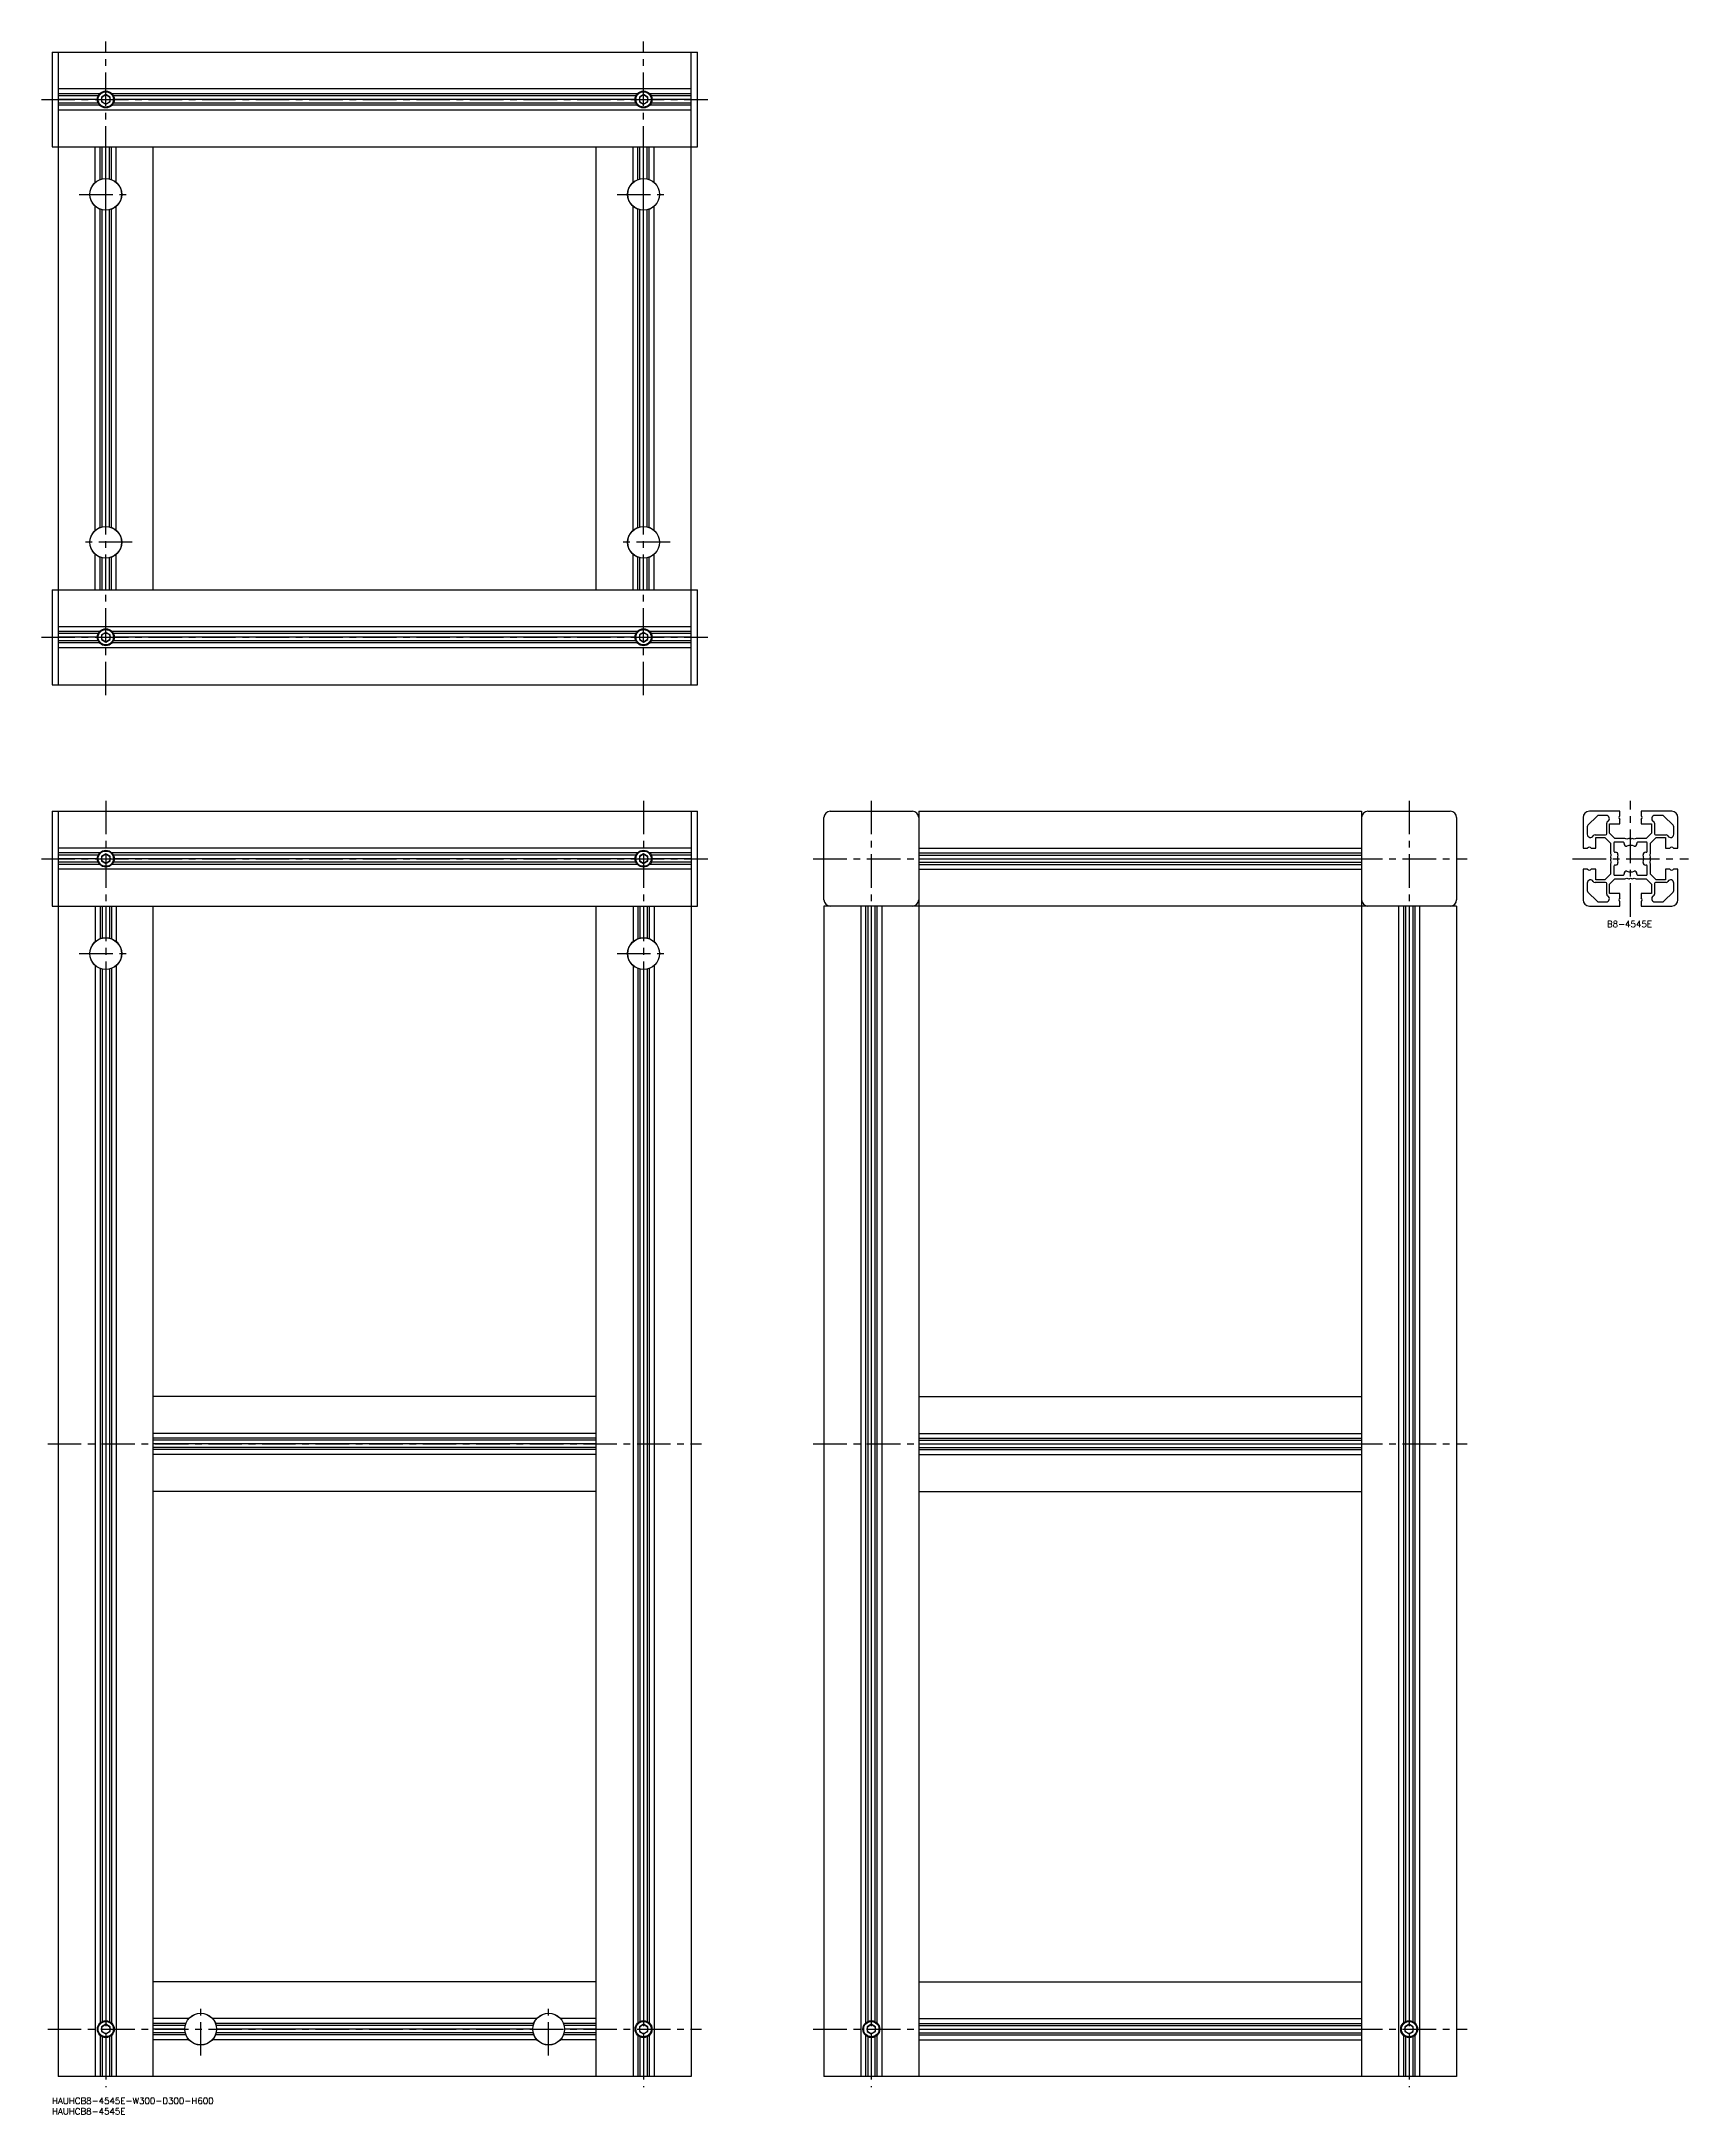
# Model space of a CAD drawing. Extents: x -5 to 776, y -8 to 975.
import ezdxf

# ---------------------------------------------------------------- set-up
doc = ezdxf.new("R2010")
doc.units = 0
doc.header["$LTSCALE"] = 0.5
doc.linetypes.add('CENTER', pattern=[50.8, 31.75, -6.35, 6.35, -6.35])
for name, color, linetype in [('MSM_CENTER', 1, 'CENTER'), ('MSM_CONTINUOUS', 7, 'CONTINUOUS'), ('MSM_NARROW', 5, 'CONTINUOUS'), ('MSM_PART_NUMBER', 7, 'CONTINUOUS')]:
    doc.layers.add(name, color=color, linetype=linetype)
doc.styles.get("Standard").update_dxf_attribs({"font": 'txt.shx', "height": 3, "bigfont": 'bigfont.shx'})

# ---------------------------------------------------------------- blocks, each defined once
blk = doc.blocks.new('*U8')
at = {"layer": 'MSM_PART_NUMBER'}
blk.add_text('HAUHCB8-4545E-W300-D300-H600', height=3, dxfattribs=at).set_placement((0, -3))
blk = doc.blocks.new('*U9')
at = {"layer": 'MSM_PART_NUMBER'}
blk.add_text('HAUHCB8-4545E', height=3, dxfattribs=at).set_placement((0, -8))
blk = doc.blocks.new('*U10')
at = {"layer": 'MSM_PART_NUMBER'}
blk.add_text('B8-4545E', height=3, dxfattribs=at).set_placement((737.32, 554.97))

msp = doc.modelspace()

# ---------------------------------------------------------------- linework, layer by layer
at = {"layer": 'MSM_CENTER'}
for p, q in [((25.5, 665), (25.5, 975)), ((280.5, 665), (280.5, 975)), ((-5, 947.5), (311, 947.5)), ((12.95, 902.5), (38.05, 902.5)), ((267.95, 902.5), (293.05, 902.5)), ((38.05, 737.5), (12.95, 737.5)), ((293.05, 737.5), (267.95, 737.5)), ((-5, 692.5), (311, 692.5)), ((25.5, 615), (25.5, 5)), ((280.5, 615), (280.5, 5)), ((388.5, 615), (388.5, 5)), ((643.5, 615), (643.5, 5)), ((748.5, 560), (748.5, 615)), ((-5, 587.5), (311, 587.5)), ((361, 587.5), (671, 587.5)), ((721, 587.5), (776, 587.5)), ((12.95, 542.5), (38.05, 542.5)), ((267.95, 542.5), (293.05, 542.5)), ((-2, 310), (308, 310)), ((361, 310), (671, 310)), ((70.5, 19.95), (70.5, 45.05)), ((235.5, 19.95), (235.5, 45.05)), ((-2, 32.5), (308, 32.5)), ((361, 32.5), (671, 32.5))]:
    msp.add_line(p, q, dxfattribs=at)
at = {"layer": 'MSM_CONTINUOUS'}
for p, q in [((0, 970), (306, 970)), ((0, 970), (0, 925)), ((3, 970), (3, 670)), ((303, 670), (303, 970)), ((306, 925), (306, 970)), ((303, 952.5), (3, 952.5)), ((22.54, 950.19), (3, 950.19)), ((21.88, 949.2), (3, 949.2)), ((21.5, 947.5), (3, 947.5)), ((21.88, 945.8), (3, 945.8)), ((22.54, 944.81), (3, 944.81)), ((25.5, 949.81), (23.5, 948.65)), ((23.5, 948.65), (23.5, 946.35)), ((23.5, 946.35), (25.5, 945.19)), ((27.5, 948.65), (25.5, 949.81)), ((25.5, 945.19), (27.5, 946.35)), ((27.5, 946.35), (27.5, 948.65)), ((277.54, 950.19), (28.46, 950.19)), ((277.54, 944.81), (28.46, 944.81)), ((276.88, 949.2), (29.12, 949.2)), ((276.88, 945.8), (29.12, 945.8)), ((276.5, 947.5), (29.5, 947.5)), ((280.5, 949.81), (278.5, 948.65)), ((278.5, 948.65), (278.5, 946.35)), ((278.5, 946.35), (280.5, 945.19)), ((282.5, 948.65), (280.5, 949.81)), ((280.5, 945.19), (282.5, 946.35)), ((282.5, 946.35), (282.5, 948.65)), ((303, 950.19), (283.46, 950.19)), ((303, 944.81), (283.46, 944.81)), ((303, 949.2), (284.12, 949.2)), ((303, 945.8), (284.12, 945.8)), ((303, 947.5), (284.5, 947.5)), ((303, 942.5), (3, 942.5)), ((0, 925), (306, 925)), ((20.5, 908.16), (20.5, 925)), ((22.81, 909.55), (22.81, 925)), ((23.8, 909.86), (23.8, 925)), ((25.5, 910.05), (25.5, 925)), ((27.2, 909.86), (27.2, 925)), ((28.19, 909.55), (28.19, 925)), ((30.5, 908.16), (30.5, 925)), ((48, 715), (48, 925)), ((258, 715), (258, 925)), ((275.5, 908.16), (275.5, 925)), ((277.81, 909.55), (277.81, 925)), ((278.8, 909.86), (278.8, 925)), ((280.5, 910.05), (280.5, 925)), ((282.2, 909.86), (282.2, 925)), ((283.19, 909.55), (283.19, 925)), ((285.5, 908.16), (285.5, 925)), ((22.5, 909.43), (22.5, 909.37)), ((28.5, 909.37), (28.5, 909.43)), ((277.5, 909.43), (277.5, 909.37)), ((283.5, 909.37), (283.5, 909.43)), ((20.5, 743.16), (20.5, 896.84)), ((22.81, 744.55), (22.81, 895.45)), ((23.8, 744.86), (23.8, 895.14)), ((25.5, 745.05), (25.5, 894.95)), ((27.2, 744.86), (27.2, 895.14)), ((28.19, 744.55), (28.19, 895.45)), ((30.5, 743.16), (30.5, 896.84)), ((275.5, 743.16), (275.5, 896.84)), ((277.81, 744.55), (277.81, 895.45)), ((278.8, 744.86), (278.8, 895.14)), ((280.5, 745.05), (280.5, 894.95)), ((282.2, 744.86), (282.2, 895.14)), ((283.19, 744.55), (283.19, 895.45)), ((285.5, 743.16), (285.5, 896.84)), ((20.5, 715), (20.5, 731.84)), ((22.5, 730.63), (22.5, 730.57)), ((22.81, 715), (22.81, 730.45)), ((23.8, 715), (23.8, 730.14)), ((25.5, 715), (25.5, 729.95)), ((27.2, 715), (27.2, 730.14)), ((28.19, 715), (28.19, 730.45)), ((28.5, 730.57), (28.5, 730.63)), ((30.5, 715), (30.5, 731.84)), ((275.5, 715), (275.5, 731.84)), ((277.5, 730.63), (277.5, 730.57)), ((277.81, 715), (277.81, 730.45)), ((278.8, 715), (278.8, 730.14)), ((280.5, 715), (280.5, 729.95)), ((282.2, 715), (282.2, 730.14)), ((283.19, 715), (283.19, 730.45)), ((283.5, 730.57), (283.5, 730.63)), ((285.5, 715), (285.5, 731.84)), ((0, 715), (306, 715)), ((0, 715), (0, 670)), ((306, 670), (306, 715)), ((303, 697.5), (3, 697.5)), ((22.54, 695.19), (3, 695.19)), ((21.88, 694.2), (3, 694.2)), ((21.5, 692.5), (3, 692.5)), ((21.88, 690.8), (3, 690.8)), ((22.54, 689.81), (3, 689.81)), ((25.5, 694.81), (23.5, 693.65)), ((23.5, 693.65), (23.5, 691.35)), ((23.5, 691.35), (25.5, 690.19)), ((27.5, 693.65), (25.5, 694.81)), ((25.5, 690.19), (27.5, 691.35)), ((27.5, 691.35), (27.5, 693.65)), ((277.54, 695.19), (28.46, 695.19)), ((277.54, 689.81), (28.46, 689.81)), ((276.88, 694.2), (29.12, 694.2)), ((276.88, 690.8), (29.12, 690.8)), ((276.5, 692.5), (29.5, 692.5)), ((280.5, 694.81), (278.5, 693.65)), ((278.5, 693.65), (278.5, 691.35)), ((278.5, 691.35), (280.5, 690.19)), ((282.5, 693.65), (280.5, 694.81)), ((280.5, 690.19), (282.5, 691.35)), ((282.5, 691.35), (282.5, 693.65)), ((303, 695.19), (283.46, 695.19)), ((303, 689.81), (283.46, 689.81)), ((303, 694.2), (284.12, 694.2)), ((303, 690.8), (284.12, 690.8)), ((303, 692.5), (284.5, 692.5)), ((303, 687.5), (3, 687.5)), ((0, 670), (306, 670)), ((0, 610), (0, 565)), ((0, 610), (306, 610)), ((3, 610), (3, 10)), ((303, 610), (303, 10)), ((306, 565), (306, 610)), ((369, 610), (408, 610)), ((411, 610), (411, 10)), ((411, 610), (621, 610)), ((621, 610), (621, 10)), ((624, 610), (663, 610)), ((743.5, 610), (729, 610)), ((743.5, 607.87), (743.5, 610)), ((768, 610), (753.5, 610)), ((753.5, 610), (753.5, 607.87)), ((366, 568), (366, 607)), ((666, 607), (666, 568)), ((726, 607), (726, 592.5)), ((728, 602.65), (728, 599.05)), ((732.64, 607.71), (728.29, 603.36)), ((736.95, 608), (733.35, 608)), ((737.2, 599.3), (737.2, 604.33)), ((738.5, 599.62), (738.5, 604)), ((738.5, 604), (743.5, 604)), ((743.5, 604), (743.5, 606.13)), ((753.5, 606.13), (753.5, 604)), ((753.5, 604), (758.5, 604)), ((758.5, 604), (758.5, 599.62)), ((759.8, 604.33), (759.8, 599.3)), ((763.65, 608), (760.05, 608)), ((768.71, 603.36), (764.36, 607.71)), ((769, 599.05), (769, 602.65)), ((771, 592.5), (771, 607)), ((303, 592.5), (3, 592.5)), ((22.54, 590.19), (3, 590.19)), ((25.5, 589.81), (23.5, 588.65)), ((27.5, 588.65), (25.5, 589.81)), ((277.54, 590.19), (28.46, 590.19)), ((280.5, 589.81), (278.5, 588.65)), ((282.5, 588.65), (280.5, 589.81)), ((303, 590.19), (283.46, 590.19)), ((411, 592.5), (621, 592.5)), ((411, 590.19), (621, 590.19)), ((726, 592.5), (728.13, 592.5)), ((729.87, 592.5), (732, 592.5)), ((731.67, 598.8), (736.7, 598.8)), ((732, 592.5), (732, 597.5)), ((732, 597.5), (736.38, 597.5)), ((736.38, 597.5), (739, 594.88)), ((741.12, 597), (738.5, 599.62)), ((739, 594.88), (739, 590.19)), ((739, 590.19), (739.21, 589.2)), ((740.6, 594.9), (740.6, 591.1)), ((744.9, 595.4), (741.1, 595.4)), ((745.81, 597), (741.12, 597)), ((746.8, 596.79), (745.81, 597)), ((747.74, 596.99), (746.8, 596.79)), ((748.5, 596.7), (748.1, 596.93)), ((748.9, 596.93), (748.5, 596.7)), ((750.2, 596.79), (749.26, 596.99)), ((751.19, 597), (750.2, 596.79)), ((755.88, 597), (751.19, 597)), ((755.9, 595.4), (752.1, 595.4)), ((758.5, 599.62), (755.88, 597)), ((756.4, 591.1), (756.4, 594.9)), ((757.79, 589.2), (758, 590.19)), ((758, 594.88), (760.62, 597.5)), ((758, 590.19), (758, 594.88)), ((760.3, 598.8), (765.33, 598.8)), ((760.62, 597.5), (765, 597.5)), ((765, 597.5), (765, 592.5)), ((765, 592.5), (767.13, 592.5)), ((768.87, 592.5), (771, 592.5)), ((21.88, 589.2), (3, 589.2)), ((21.5, 587.5), (3, 587.5)), ((21.88, 585.8), (3, 585.8)), ((22.54, 584.81), (3, 584.81)), ((303, 582.5), (3, 582.5)), ((23.5, 588.65), (23.5, 586.35)), ((23.5, 586.35), (25.5, 585.19)), ((25.5, 585.19), (27.5, 586.35)), ((27.5, 586.35), (27.5, 588.65)), ((277.54, 584.81), (28.46, 584.81)), ((276.88, 589.2), (29.12, 589.2)), ((276.88, 585.8), (29.12, 585.8)), ((276.5, 587.5), (29.5, 587.5)), ((278.5, 588.65), (278.5, 586.35)), ((278.5, 586.35), (280.5, 585.19)), ((280.5, 585.19), (282.5, 586.35)), ((282.5, 586.35), (282.5, 588.65)), ((303, 584.81), (283.46, 584.81)), ((303, 589.2), (284.12, 589.2)), ((303, 585.8), (284.12, 585.8)), ((303, 587.5), (284.5, 587.5)), ((411, 589.2), (621, 589.2)), ((411, 587.5), (621, 587.5)), ((411, 585.8), (621, 585.8)), ((411, 584.81), (621, 584.81)), ((411, 582.5), (621, 582.5)), ((728.13, 582.5), (726, 582.5)), ((726, 582.5), (726, 568)), ((732, 582.5), (729.87, 582.5)), ((732, 577.5), (732, 582.5)), ((739, 580.12), (736.38, 577.5)), ((739.21, 585.8), (739, 584.81)), ((739, 584.81), (739, 580.12)), ((739.21, 589.2), (739.01, 588.26)), ((739.01, 586.74), (739.21, 585.8)), ((739.07, 587.9), (739.3, 587.5)), ((739.3, 587.5), (739.07, 587.1)), ((740.6, 583.9), (740.6, 580.1)), ((756.4, 580.1), (756.4, 583.9)), ((757.7, 587.5), (757.93, 587.9)), ((757.93, 587.1), (757.7, 587.5)), ((757.99, 588.26), (757.79, 589.2)), ((757.79, 585.8), (757.99, 586.74)), ((758, 584.81), (757.79, 585.8)), ((758, 580.12), (758, 584.81)), ((760.62, 577.5), (758, 580.12)), ((767.13, 582.5), (765, 582.5)), ((765, 582.5), (765, 577.5)), ((771, 582.5), (768.87, 582.5)), ((771, 568), (771, 582.5)), ((728, 575.95), (728, 572.35)), ((728.29, 571.64), (732.64, 567.29)), ((736.7, 576.2), (731.67, 576.2)), ((736.38, 577.5), (732, 577.5)), ((737.2, 570.67), (737.2, 575.7)), ((738.5, 575.38), (741.12, 578)), ((738.5, 571), (738.5, 575.38)), ((743.5, 571), (738.5, 571)), ((741.1, 579.6), (744.9, 579.6)), ((741.12, 578), (745.81, 578)), ((743.5, 568.87), (743.5, 571)), ((745.81, 578), (746.8, 578.21)), ((746.8, 578.21), (747.74, 578.01)), ((748.1, 578.07), (748.5, 578.3)), ((748.5, 578.3), (748.9, 578.07)), ((749.26, 578.01), (750.2, 578.21)), ((750.2, 578.21), (751.19, 578)), ((751.19, 578), (755.88, 578)), ((752.1, 579.6), (755.9, 579.6)), ((758.5, 571), (753.5, 571)), ((753.5, 571), (753.5, 568.87)), ((755.88, 578), (758.5, 575.38)), ((758.5, 575.38), (758.5, 571)), ((759.8, 575.7), (759.8, 570.67)), ((765.33, 576.2), (760.3, 576.2)), ((765, 577.5), (760.62, 577.5)), ((764.36, 567.29), (768.71, 571.64)), ((769, 572.35), (769, 575.95)), ((0, 565), (306, 565)), ((20.5, 565), (20.5, 548.16)), ((22.81, 565), (22.81, 549.55)), ((23.8, 565), (23.8, 549.86)), ((25.5, 565), (25.5, 550.05)), ((27.2, 565), (27.2, 549.86)), ((28.19, 565), (28.19, 549.55)), ((30.5, 565), (30.5, 548.16)), ((48, 10), (48, 565)), ((258, 10), (258, 565)), ((275.5, 565), (275.5, 548.16)), ((277.81, 565), (277.81, 549.55)), ((278.8, 565), (278.8, 549.86)), ((280.5, 565), (280.5, 550.05)), ((282.2, 565), (282.2, 549.86)), ((283.19, 565), (283.19, 549.55)), ((285.5, 565), (285.5, 548.16)), ((666, 565), (366, 565)), ((366, 565), (366, 10)), ((383.5, 565), (383.5, 10)), ((385.81, 565), (385.81, 35.46)), ((386.8, 565), (386.8, 36.12)), ((388.5, 565), (388.5, 36.5)), ((390.2, 565), (390.2, 36.12)), ((391.19, 565), (391.19, 35.46)), ((393.5, 565), (393.5, 10)), ((638.5, 565), (638.5, 10)), ((640.81, 565), (640.81, 35.46)), ((641.8, 565), (641.8, 36.12)), ((643.5, 565), (643.5, 36.5)), ((645.2, 565), (645.2, 36.12)), ((646.19, 565), (646.19, 35.46)), ((648.5, 565), (648.5, 10)), ((666, 565), (666, 10)), ((729, 565), (743.5, 565)), ((733.35, 567), (736.95, 567)), ((743.5, 565), (743.5, 567.13)), ((753.5, 567.13), (753.5, 565)), ((753.5, 565), (768, 565)), ((760.05, 567), (763.65, 567)), ((22.5, 549.43), (22.5, 549.37)), ((28.5, 549.37), (28.5, 549.43)), ((277.5, 549.43), (277.5, 549.37)), ((283.5, 549.37), (283.5, 549.43)), ((20.5, 536.84), (20.5, 10)), ((22.81, 535.45), (22.81, 35.46)), ((23.8, 535.14), (23.8, 36.12)), ((25.5, 534.95), (25.5, 36.5)), ((27.2, 535.14), (27.2, 36.12)), ((28.19, 535.45), (28.19, 35.46)), ((30.5, 536.84), (30.5, 10)), ((275.5, 536.84), (275.5, 10)), ((277.81, 535.45), (277.81, 35.46)), ((278.8, 535.14), (278.8, 36.12)), ((280.5, 534.95), (280.5, 36.5)), ((282.2, 535.14), (282.2, 36.12)), ((283.19, 535.45), (283.19, 35.46)), ((285.5, 536.84), (285.5, 10)), ((258, 332.5), (48, 332.5)), ((411, 332.5), (621, 332.5)), ((258, 315), (48, 315)), ((411, 315), (621, 315)), ((258, 312.69), (48, 312.69)), ((258, 311.7), (48, 311.7)), ((258, 310), (48, 310)), ((258, 308.3), (48, 308.3)), ((258, 307.31), (48, 307.31)), ((258, 305), (48, 305)), ((411, 312.69), (621, 312.69)), ((411, 311.7), (621, 311.7)), ((411, 310), (621, 310)), ((411, 308.3), (621, 308.3)), ((411, 307.31), (621, 307.31)), ((411, 305), (621, 305)), ((258, 287.5), (48, 287.5)), ((411, 287.5), (621, 287.5)), ((258, 55), (48, 55)), ((411, 55), (621, 55)), ((22.81, 29.54), (22.81, 10)), ((25.5, 34.81), (23.5, 33.65)), ((23.5, 33.65), (23.5, 31.35)), ((23.5, 31.35), (25.5, 30.19)), ((27.5, 33.65), (25.5, 34.81)), ((25.5, 30.19), (27.5, 31.35)), ((27.5, 31.35), (27.5, 33.65)), ((28.19, 29.54), (28.19, 10)), ((64.84, 37.5), (48, 37.5)), ((63.45, 35.19), (48, 35.19)), ((63.14, 34.2), (48, 34.2)), ((62.95, 32.5), (48, 32.5)), ((63.14, 30.8), (48, 30.8)), ((63.45, 29.81), (48, 29.81)), ((63.63, 35.5), (63.57, 35.5)), ((63.57, 29.5), (63.63, 29.5)), ((229.84, 37.5), (76.16, 37.5)), ((228.45, 35.19), (77.55, 35.19)), ((228.45, 29.81), (77.55, 29.81)), ((228.14, 34.2), (77.86, 34.2)), ((228.14, 30.8), (77.86, 30.8)), ((227.95, 32.5), (78.05, 32.5)), ((258, 37.5), (241.16, 37.5)), ((242.37, 35.5), (242.43, 35.5)), ((242.43, 29.5), (242.37, 29.5)), ((258, 35.19), (242.55, 35.19)), ((258, 29.81), (242.55, 29.81)), ((258, 34.2), (242.86, 34.2)), ((258, 30.8), (242.86, 30.8)), ((258, 32.5), (243.05, 32.5)), ((277.81, 29.54), (277.81, 10)), ((280.5, 34.81), (278.5, 33.65)), ((278.5, 33.65), (278.5, 31.35)), ((278.5, 31.35), (280.5, 30.19)), ((282.5, 33.65), (280.5, 34.81)), ((280.5, 30.19), (282.5, 31.35)), ((282.5, 31.35), (282.5, 33.65)), ((283.19, 29.54), (283.19, 10)), ((385.81, 29.54), (385.81, 10)), ((388.5, 34.81), (386.5, 33.65)), ((386.5, 33.65), (386.5, 31.35)), ((386.5, 31.35), (388.5, 30.19)), ((390.5, 33.65), (388.5, 34.81)), ((388.5, 30.19), (390.5, 31.35)), ((390.5, 31.35), (390.5, 33.65)), ((391.19, 29.54), (391.19, 10)), ((411, 37.5), (621, 37.5)), ((411, 35.19), (621, 35.19)), ((411, 34.2), (621, 34.2)), ((411, 32.5), (621, 32.5)), ((411, 30.8), (621, 30.8)), ((411, 29.81), (621, 29.81)), ((640.81, 29.54), (640.81, 10)), ((643.5, 34.81), (641.5, 33.65)), ((641.5, 33.65), (641.5, 31.35)), ((641.5, 31.35), (643.5, 30.19)), ((645.5, 33.65), (643.5, 34.81)), ((643.5, 30.19), (645.5, 31.35)), ((645.5, 31.35), (645.5, 33.65)), ((646.19, 29.54), (646.19, 10)), ((23.8, 28.88), (23.8, 10)), ((25.5, 28.5), (25.5, 10)), ((27.2, 28.88), (27.2, 10)), ((64.84, 27.5), (48, 27.5)), ((229.84, 27.5), (76.16, 27.5)), ((258, 27.5), (241.16, 27.5)), ((278.8, 28.88), (278.8, 10)), ((280.5, 28.5), (280.5, 10)), ((282.2, 28.88), (282.2, 10)), ((386.8, 28.88), (386.8, 10)), ((388.5, 28.5), (388.5, 10)), ((390.2, 28.88), (390.2, 10)), ((411, 27.5), (621, 27.5)), ((641.8, 28.88), (641.8, 10)), ((643.5, 28.5), (643.5, 10)), ((645.2, 28.88), (645.2, 10)), ((303, 10), (3, 10)), ((666, 10), (366, 10))]:
    msp.add_line(p, q, dxfattribs=at)
for centre, radius in [((25.5, 947.5), 4), ((25.5, 947.5), 3.63), ((25.5, 947.5), 2), ((280.5, 947.5), 4), ((280.5, 947.5), 3.63), ((280.5, 947.5), 2), ((25.5, 902.5), 7.55), ((25.5, 902.5), 7.5), ((280.5, 902.5), 7.55), ((280.5, 902.5), 7.5), ((25.5, 737.5), 7.55), ((25.5, 737.5), 7.5), ((280.5, 737.5), 7.55), ((280.5, 737.5), 7.5), ((25.5, 692.5), 4), ((25.5, 692.5), 3.63), ((25.5, 692.5), 2), ((280.5, 692.5), 4), ((280.5, 692.5), 3.63), ((280.5, 692.5), 2), ((25.5, 587.5), 4), ((25.5, 587.5), 3.63), ((280.5, 587.5), 4), ((280.5, 587.5), 3.63), ((25.5, 587.5), 2), ((280.5, 587.5), 2), ((25.5, 542.5), 7.55), ((25.5, 542.5), 7.5), ((280.5, 542.5), 7.55), ((280.5, 542.5), 7.5), ((70.5, 32.5), 7.55), ((70.5, 32.5), 7.5), ((235.5, 32.5), 7.55), ((235.5, 32.5), 7.5), ((25.5, 32.5), 4), ((25.5, 32.5), 3.63), ((25.5, 32.5), 2), ((280.5, 32.5), 4), ((280.5, 32.5), 3.63), ((280.5, 32.5), 2), ((388.5, 32.5), 4), ((388.5, 32.5), 3.63), ((388.5, 32.5), 2), ((643.5, 32.5), 4), ((643.5, 32.5), 3.63), ((643.5, 32.5), 2)]:
    msp.add_circle(centre, radius, dxfattribs=at)
for centre, radius, start, end in [((369, 607), 3, 90, 180), ((408, 607), 3, 0, 90), ((624, 607), 3, 90, 180), ((663, 607), 3, 0, 90), ((729, 607), 3, 90, 180), ((768, 607), 3, 0, 90), ((729, 602.65), 1, 135, 180), ((733.35, 607), 1, 90, 135), ((736.95, 606.5), 1.5, 300, 90), ((738.2, 604.33), 1, 120.00001, 180), ((744, 607), 1, 120, 240), ((753, 607), 1, 300, 60), ((760.05, 606.5), 1.5, 90, 240), ((758.8, 604.33), 1, 0, 60), ((763.65, 607), 1, 45, 90), ((768, 602.65), 1, 0, 45), ((729.5, 599.05), 1.5, 180, 330), ((729, 592), 1, 30, 150), ((731.67, 597.8), 1, 90, 150), ((736.7, 599.3), 0.5, 270, 0), ((741.1, 594.9), 0.5, 90, 180), ((741.2, 591.1), 0.6, 180, 282.34374), ((741.54, 589.54), 1, 343.68226, 102.34374), ((744.9, 594.8), 0.6, 347.65626, 90), ((746.46, 594.46), 1, 167.65626, 286.31774), ((748.5, 587.5), 6.25, 73.68226, 106.31774), ((747.85, 596.5), 0.5, 60, 102), ((749.15, 596.5), 0.5, 78, 120), ((750.54, 594.46), 1, 253.68226, 12.34374), ((752.1, 594.8), 0.6, 90, 192.34374), ((755.46, 589.54), 1, 77.65626, 196.31774), ((755.8, 591.1), 0.6, 257.65626, 0), ((755.9, 594.9), 0.5, 0, 90), ((760.3, 599.3), 0.5, 180, 270), ((765.33, 597.8), 1, 30, 90), ((767.5, 599.05), 1.5, 210, 0), ((768, 592), 1, 30, 150), ((729, 583), 1, 210, 330), ((739.5, 588.15), 0.5, 168, 210), ((739.5, 586.85), 0.5, 150, 192), ((741.2, 583.9), 0.6, 77.65626, 180), ((741.1, 580.1), 0.5, 180, 270), ((741.54, 585.46), 1, 257.65626, 16.31774), ((748.5, 587.5), 6.25, 163.68226, 196.31774), ((744.9, 580.2), 0.6, 270, 12.34374), ((746.46, 580.54), 1, 73.68226, 192.34374), ((748.5, 587.5), 6.25, 253.68226, 286.31774), ((750.54, 580.54), 1, 347.65626, 106.31774), ((752.1, 580.2), 0.6, 167.65626, 270), ((755.46, 585.46), 1, 163.68226, 282.34374), ((748.5, 587.5), 6.25, 343.68226, 16.31774), ((755.8, 583.9), 0.6, 0, 102.34374), ((755.9, 580.1), 0.5, 270, 0), ((757.5, 588.15), 0.5, 330, 12), ((757.5, 586.85), 0.5, 348, 30), ((768, 583), 1, 210, 330), ((729.5, 575.95), 1.5, 30, 180), ((729, 572.35), 1, 180, 225), ((731.67, 577.2), 1, 210.00001, 270), ((736.7, 575.7), 0.5, 0, 90), ((738.2, 570.67), 1, 180, 239.99999), ((747.85, 578.5), 0.5, 258, 300), ((749.15, 578.5), 0.5, 240, 282), ((758.8, 570.67), 1, 300, 0), ((760.3, 575.7), 0.5, 90, 180), ((765.33, 577.2), 1, 270, 329.99999), ((767.5, 575.95), 1.5, 0, 150), ((768, 572.35), 1, 315, 0), ((369, 568), 3, 180, 270), ((408, 568), 3, 270, 0), ((624, 568), 3, 180, 270), ((663, 568), 3, 270, 0), ((729, 568), 3, 180, 270), ((733.35, 568), 1, 225, 270), ((736.95, 568.5), 1.5, 270, 60), ((744, 568), 1, 120, 240), ((753, 568), 1, 300, 60), ((760.05, 568.5), 1.5, 120, 270), ((763.65, 568), 1, 270, 315), ((768, 568), 3, 270, 0)]:
    msp.add_arc(centre, radius, start, end, dxfattribs=at)
at = {"layer": 'MSM_NARROW'}
for p, q in [((23.04, 909.64), (23.04, 909.59)), ((27.96, 909.64), (27.96, 909.59)), ((278.04, 909.64), (278.04, 909.59)), ((282.96, 909.64), (282.96, 909.59)), ((23.04, 730.36), (23.04, 730.41)), ((27.96, 730.36), (27.96, 730.41)), ((278.04, 730.36), (278.04, 730.41)), ((282.96, 730.36), (282.96, 730.41)), ((23.04, 549.64), (23.04, 549.59)), ((27.96, 549.64), (27.96, 549.59)), ((278.04, 549.64), (278.04, 549.59)), ((282.96, 549.64), (282.96, 549.59)), ((63.36, 34.96), (63.41, 34.96)), ((63.36, 30.04), (63.41, 30.04)), ((242.64, 34.96), (242.59, 34.96)), ((242.64, 30.04), (242.59, 30.04))]:
    msp.add_line(p, q, dxfattribs=at)

# ---------------------------------------------------------------- block references
at = {"layer": 'MSM_CONTINUOUS'}
for name in ['*U10', '*U8', '*U9']:
    msp.add_blockref(name, (0, 0), dxfattribs=at)

doc.saveas('drawing.dxf')
